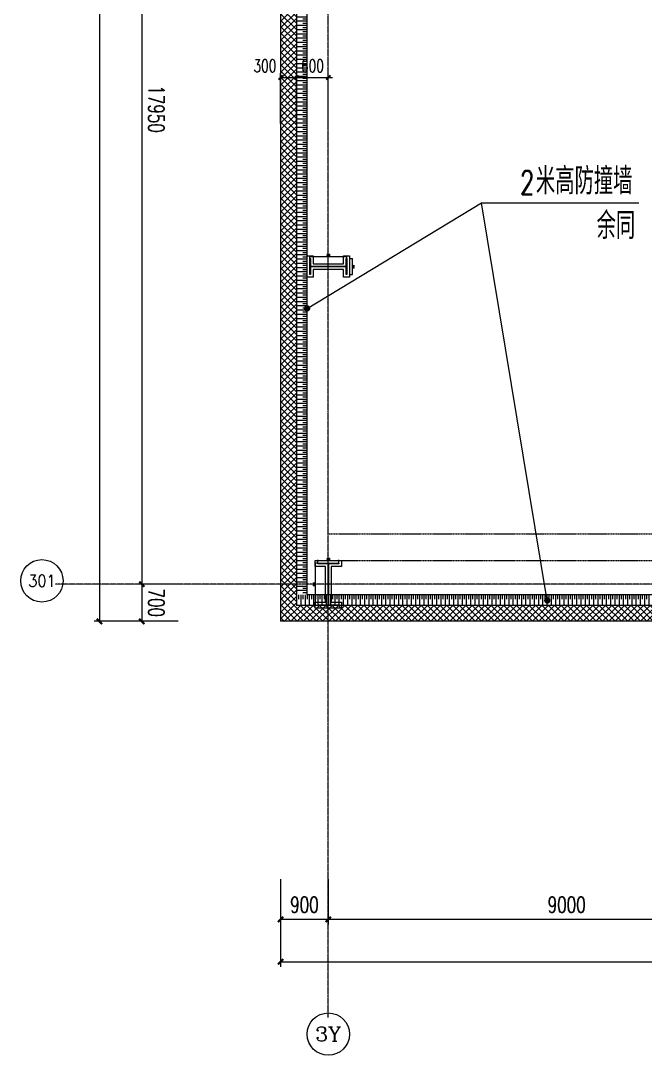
# Model space of a CAD drawing. Extents: x -954573 to 446329, y 489853 to 1226784.
# Drawn here: x -318661 to -306870, y 540024 to 559563 of the extents above; entities that cross this region are included whole.
import ezdxf
from ezdxf.enums import TextEntityAlignment as Align

# ---------------------------------------------------------------- set-up
doc = ezdxf.new("R2010")
doc.units = 0
doc.header["$LTSCALE"] = 10
doc.header["$MEASUREMENT"] = 0
doc.linetypes.add('10平面$0$DOTE', pattern=[2.42, 2, -0.2, 0.02, -0.2])
doc.linetypes.add('10平面$1$DASH', pattern=[0.35, 0.25, -0.1])
doc.layers.get('Defpoints').update_dxf_attribs({"color": 210})
for name, color, linetype in [('10平面$0$99平面图例外参$0$A-HATCH-2', 251, 'Continuous'), ('10平面$0$A-AXIS-D', 8, 'Continuous'), ('10平面$0$A-AXIS-DOTE', 8, '10平面$0$DOTE'), ('10平面$0$A-AXIS-DP', 8, 'Continuous'), ('10平面$0$A-HATCH-2', 8, 'Continuous'), ('10平面$0$A-LIN-V', 8, 'Continuous'), ('10平面$0$A-WINDOW', 8, 'Continuous'), ('10平面$0$AS-COLN', 8, 'Continuous'), ('10平面$0$AS-WALL', 8, 'Continuous'), ('10平面$0$DIM_SYMB', 8, 'Continuous'), ('10平面$0$PUB_HATCH', 8, 'Continuous'), ('10平面$0$PUB_TEXT', 8, 'Continuous'), ('A-LIN-V', 9, 'Continuous')]:
    doc.layers.add(name, color=color, linetype=linetype)
doc.styles.add('10平面$0$_TCH_AXIS', font='COMPLEX', dxfattribs={"bigfont": 'GBCBIG'})
doc.styles.add('10平面$0$_TCH_DIM', font='SIMPLEX', dxfattribs={"bigfont": 'GBCBIG'})
doc.styles.add('10平面$0$_TCH_DIM_T3', font='SIMPLEX', dxfattribs={"width": 0.705882, "bigfont": 'GBCBIG'})
doc.styles.add('10平面$0$A-DIM_T3', font='SIMPLEX', dxfattribs={"width": 0.705882, "bigfont": 'GBCBIG'})
doc.dimstyles.new('10平面$0$_TCH_ARCH&&10', dxfattribs={"dimtxt": 29.75, "dimasz": 10, "dimexe": 10, "dimexo": 10, "dimgap": 12.625, "dimtad": 1, "dimdec": 0, "dimzin": 0, "dimdsep": 46, "dimtxsty": '10平面$0$_TCH_DIM_T3', "dimblk": '10平面$0$_ArchTick', "dimcen": 0.09, "dimclrt": 7, "dimazin": 2, "dimtfac": 1, "dimtdec": 0, "dimtix": 1, "dimtmove": 2, "dimatfit": 3, "dimfxl": 0, "dimtolj": 1, "dimtzin": 0, "dimarcsym": 0})
doc.dimstyles.new('10平面$0$_TCH_ARCH&&100', dxfattribs={"dimtxt": 297.5, "dimasz": 100, "dimexe": 100, "dimexo": 100, "dimgap": 126.25, "dimtad": 1, "dimdec": 0, "dimzin": 0, "dimdsep": 46, "dimtxsty": '10平面$0$_TCH_DIM_T3', "dimblk": '10平面$0$_ArchTick', "dimcen": 0.09, "dimclrt": 7, "dimazin": 2, "dimtfac": 1, "dimtdec": 0, "dimtix": 1, "dimtmove": 2, "dimatfit": 3, "dimfxl": 0, "dimtolj": 1, "dimtzin": 0, "dimarcsym": 0})
doc.dimstyles.new('10平面$0$_TCH_ARCH&&80', dxfattribs={"dimtxt": 238, "dimasz": 80, "dimexe": 80, "dimexo": 80, "dimgap": 101, "dimtad": 1, "dimdec": 0, "dimzin": 0, "dimdsep": 46, "dimtxsty": '10平面$0$_TCH_DIM_T3', "dimblk": '10平面$0$_ArchTick', "dimcen": 0.09, "dimclrt": 7, "dimazin": 2, "dimtfac": 1, "dimtdec": 0, "dimtix": 1, "dimtmove": 2, "dimatfit": 3, "dimfxl": 0, "dimtolj": 1, "dimtzin": 0, "dimarcsym": 0})
doc.dimstyles.new('10平面$0$A-DIM&&100', dxfattribs={"dimtxt": 297.5, "dimasz": 100, "dimexe": 100, "dimexo": 100, "dimgap": 126.25, "dimtad": 1, "dimdec": 0, "dimzin": 0, "dimdsep": 46, "dimtxsty": '10平面$0$A-DIM_T3', "dimblk": '10平面$0$_ArchTick', "dimcen": 0.09, "dimclrt": 7, "dimazin": 2, "dimtfac": 1, "dimtdec": 0, "dimtix": 1, "dimtmove": 2, "dimatfit": 3, "dimfxl": 0, "dimtolj": 1, "dimtzin": 0, "dimarcsym": 0})
pattern_1 = [(45, (60, 0), (-60.000061, 60.000061), []), (135, (60, 0), (-60.000061, -60.000061), [])]

# ---------------------------------------------------------------- blocks, each defined once
blk = doc.blocks.new('10平面$0$_ArchTick')
at = {"color": 0, "linetype": 'ByBlock', "const_width": 0.4}
blk.add_lwpolyline([(-0.5, -0.5), (0.5, 0.5)], dxfattribs=at)
blk = doc.blocks.new('*D2939')
at = {"layer": '10平面$0$A-AXIS-D', "color": 0, "lineweight": -2}
for p, q in [((-93018, -261470), (-93018, -262328)), ((-92118, -261470), (-92118, -262328)), ((-93018, -262228), (-92118, -262228))]:
    blk.add_line(p, q, dxfattribs=at)
at = {"layer": 'Defpoints', "color": 0}
for p in [(-93018, -261370), (-92118, -261370), (-92118, -262228)]:
    blk.add_point(p, dxfattribs=at)
at = {"layer": '10平面$0$A-AXIS-D', "color": 0, "lineweight": -2, "xscale": 100, "yscale": 100, "zscale": 100, "rotation": 180}
blk.add_blockref('10平面$0$_ArchTick', (-93018, -262228), dxfattribs=at)
at = {"layer": '10平面$0$A-AXIS-D', "color": 0, "lineweight": -2, "xscale": 100, "yscale": 100, "zscale": 100}
blk.add_blockref('10平面$0$_ArchTick', (-92118, -262228), dxfattribs=at)
at = {"layer": '10平面$0$A-AXIS-D', "color": 7, "insert": (-92568, -261953), "char_height": 297.5, "attachment_point": 5, "style": '10平面$0$_TCH_DIM_T3'}
blk.add_mtext('\\A1;900', dxfattribs=at)
blk = doc.blocks.new('*D2940')
at = {"layer": '10平面$0$A-AXIS-D', "color": 0, "lineweight": -2}
for p, q in [((-92118, -261470), (-92118, -262328)), ((-83118, -261470), (-83118, -262328)), ((-92118, -262228), (-83118, -262228))]:
    blk.add_line(p, q, dxfattribs=at)
at = {"layer": 'Defpoints', "color": 0}
for p in [(-92118, -261370), (-83118, -261370), (-83118, -262228)]:
    blk.add_point(p, dxfattribs=at)
at = {"layer": '10平面$0$A-AXIS-D', "color": 0, "lineweight": -2, "xscale": 100, "yscale": 100, "zscale": 100, "rotation": 180}
blk.add_blockref('10平面$0$_ArchTick', (-92118, -262228), dxfattribs=at)
at = {"layer": '10平面$0$A-AXIS-D', "color": 0, "lineweight": -2, "xscale": 100, "yscale": 100, "zscale": 100}
blk.add_blockref('10平面$0$_ArchTick', (-83118, -262228), dxfattribs=at)
at = {"layer": '10平面$0$A-AXIS-D', "color": 7, "insert": (-87618, -261953), "char_height": 297.5, "attachment_point": 5, "style": '10平面$0$_TCH_DIM_T3'}
blk.add_mtext('\\A1;9000', dxfattribs=at)
blk = doc.blocks.new('*D3028')
at = {"layer": '10平面$0$A-AXIS-D', "color": 0, "lineweight": -2}
for p, q in [((-94953, -237950), (-95739, -237950)), ((-95639, -237950), (-95639, -255900)), ((-94953, -255900), (-95739, -255900))]:
    blk.add_line(p, q, dxfattribs=at)
at = {"layer": 'Defpoints', "color": 0}
for p in [(-94853, -237950), (-95639, -255900), (-94853, -255900)]:
    blk.add_point(p, dxfattribs=at)
at = {"layer": '10平面$0$A-AXIS-D', "color": 0, "lineweight": -2, "xscale": 100, "yscale": 100, "zscale": 100}
for p, rotation in [((-95639, -237950), 90), ((-95639, -255900), 270)]:
    blk.add_blockref('10平面$0$_ArchTick', p, dxfattribs=dict(at, rotation=rotation))
at = {"layer": '10平面$0$A-AXIS-D', "color": 7, "insert": (-95364, -246925), "char_height": 297.5, "attachment_point": 5, "rotation": 270, "style": '10平面$0$A-DIM_T3'}
blk.add_mtext('\\A1;17950', dxfattribs=at)
blk = doc.blocks.new('*D3029')
at = {"layer": '10平面$0$A-AXIS-D', "color": 0, "lineweight": -2}
for p, q in [((-94953, -255900), (-95739, -255900)), ((-95639, -255900), (-95639, -256600)), ((-94953, -256600), (-95739, -256600))]:
    blk.add_line(p, q, dxfattribs=at)
at = {"layer": 'Defpoints', "color": 0}
for p in [(-94853, -255900), (-95639, -256600), (-94853, -256600)]:
    blk.add_point(p, dxfattribs=at)
at = {"layer": '10平面$0$A-AXIS-D', "color": 0, "lineweight": -2, "xscale": 100, "yscale": 100, "zscale": 100}
for p, rotation in [((-95639, -255900), 90), ((-95639, -256600), 270)]:
    blk.add_blockref('10平面$0$_ArchTick', p, dxfattribs=dict(at, rotation=rotation))
at = {"layer": '10平面$0$A-AXIS-D', "color": 7, "insert": (-95364, -256250), "char_height": 297.5, "attachment_point": 5, "rotation": 270, "style": '10平面$0$A-DIM_T3'}
blk.add_mtext('\\A1;700', dxfattribs=at)
blk = doc.blocks.new('*D3086')
at = {"layer": '10平面$0$A-AXIS-D', "color": 0, "lineweight": -2}
for p, q in [((-93018, -261570), (-93018, -263128)), ((92682, -261570), (92682, -263128)), ((-93018, -263028), (92682, -263028))]:
    blk.add_line(p, q, dxfattribs=at)
at = {"layer": 'Defpoints', "color": 0}
for p in [(-93018, -261470), (92682, -261470), (92682, -263028)]:
    blk.add_point(p, dxfattribs=at)
at = {"layer": '10平面$0$A-AXIS-D', "color": 0, "lineweight": -2, "xscale": 100, "yscale": 100, "zscale": 100, "rotation": 180}
blk.add_blockref('10平面$0$_ArchTick', (-93018, -263028), dxfattribs=at)
at = {"layer": '10平面$0$A-AXIS-D', "color": 0, "lineweight": -2, "xscale": 100, "yscale": 100, "zscale": 100}
blk.add_blockref('10平面$0$_ArchTick', (92682, -263028), dxfattribs=at)
at = {"layer": '10平面$0$A-AXIS-D', "color": 7, "insert": (-168, -262753), "char_height": 297.5, "attachment_point": 5, "style": '10平面$0$_TCH_DIM_T3'}
blk.add_mtext('\\A1;185700', dxfattribs=at)
blk = doc.blocks.new('*D3087')
at = {"layer": '10平面$0$A-AXIS-D', "color": 0, "lineweight": -2}
for p, q in [((-95053, -183400), (-96539, -183400)), ((-96439, -183400), (-96439, -256600)), ((-95053, -256600), (-96539, -256600))]:
    blk.add_line(p, q, dxfattribs=at)
at = {"layer": 'Defpoints', "color": 0}
for p in [(-94953, -183400), (-96439, -256600), (-94953, -256600)]:
    blk.add_point(p, dxfattribs=at)
at = {"layer": '10平面$0$A-AXIS-D', "color": 0, "lineweight": -2, "xscale": 100, "yscale": 100, "zscale": 100}
for p, rotation in [((-96439, -183400), 90), ((-96439, -256600), 270)]:
    blk.add_blockref('10平面$0$_ArchTick', p, dxfattribs=dict(at, rotation=rotation))
at = {"layer": '10平面$0$A-AXIS-D', "color": 7, "insert": (-96164, -220000), "char_height": 297.5, "attachment_point": 5, "rotation": 270, "style": '10平面$0$A-DIM_T3'}
blk.add_mtext('\\A1;73200', dxfattribs=at)
blk = doc.blocks.new('10平面$0$4324324')
at = {"layer": '10平面$0$A-HATCH-2', "linetype": '10平面$1$DASH'}
for p, q in [((-312854.2, 549870), (-138054.2, 549870)), ((-312854.2, 549370), (-138054.2, 549370))]:
    blk.add_line(p, q, dxfattribs=at)
blk = doc.blocks.new('*D3408')
at = {"layer": '10平面$0$A-AXIS-DP', "color": 0, "lineweight": -2}
for p, q in [((-165054, 621030), (-165054, 621079)), ((-165054, 621069), (-164654, 621069)), ((-164654, 621030), (-164654, 621079))]:
    blk.add_line(p, q, dxfattribs=at)
at = {"layer": 'Defpoints', "color": 0}
for p in [(-165054, 621020), (-164654, 621069), (-164654, 621020)]:
    blk.add_point(p, dxfattribs=at)
at = {"layer": '10平面$0$A-AXIS-DP', "color": 0, "lineweight": -2, "xscale": 10, "yscale": 10, "zscale": 10, "rotation": 180}
blk.add_blockref('10平面$0$_ArchTick', (-165054, 621069), dxfattribs=at)
at = {"layer": '10平面$0$A-AXIS-DP', "color": 0, "lineweight": -2, "xscale": 10, "yscale": 10, "zscale": 10}
blk.add_blockref('10平面$0$_ArchTick', (-164654, 621069), dxfattribs=at)
at = {"layer": '10平面$0$A-AXIS-DP', "color": 7, "insert": (-164854, 621096), "char_height": 29.8, "attachment_point": 5, "style": '10平面$0$_TCH_DIM_T3'}
blk.add_mtext('\\A1;400', dxfattribs=at)
blk = doc.blocks.new('*D3409')
at = {"layer": '10平面$0$A-AXIS-DP', "color": 0, "lineweight": -2}
for p, q in [((-165064, 621020), (-165105, 621020)), ((-165095, 620220), (-165095, 621020)), ((-165064, 620220), (-165105, 620220))]:
    blk.add_line(p, q, dxfattribs=at)
at = {"layer": 'Defpoints', "color": 0}
for p in [(-165095, 621020), (-165054, 621020), (-165054, 620220)]:
    blk.add_point(p, dxfattribs=at)
at = {"layer": '10平面$0$A-AXIS-DP', "color": 0, "lineweight": -2, "xscale": 10, "yscale": 10, "zscale": 10}
for p, rotation in [((-165095, 621020), 90), ((-165095, 620220), 270)]:
    blk.add_blockref('10平面$0$_ArchTick', p, dxfattribs=dict(at, rotation=rotation))
at = {"layer": '10平面$0$A-AXIS-DP', "color": 7, "insert": (-165123, 620620), "char_height": 29.8, "attachment_point": 5, "rotation": 90, "style": '10平面$0$_TCH_DIM_T3'}
blk.add_mtext('\\A1;800', dxfattribs=at)
blk = doc.blocks.new('*D3404')
at = {"layer": '10平面$0$A-AXIS-DP', "color": 0, "lineweight": -2}
for p, q in [((-195790, 766880), (-195790, 766929)), ((-195790, 766919), (-195490, 766919)), ((-195490, 766880), (-195490, 766929))]:
    blk.add_line(p, q, dxfattribs=at)
at = {"layer": 'Defpoints', "color": 0}
for p in [(-195490, 766919), (-195790, 766870), (-195490, 766870)]:
    blk.add_point(p, dxfattribs=at)
at = {"layer": '10平面$0$A-AXIS-DP', "color": 0, "lineweight": -2, "xscale": 10, "yscale": 10, "zscale": 10, "rotation": 180}
blk.add_blockref('10平面$0$_ArchTick', (-195790, 766919), dxfattribs=at)
at = {"layer": '10平面$0$A-AXIS-DP', "color": 0, "lineweight": -2, "xscale": 10, "yscale": 10, "zscale": 10}
blk.add_blockref('10平面$0$_ArchTick', (-195490, 766919), dxfattribs=at)
at = {"layer": '10平面$0$A-AXIS-DP', "color": 7, "insert": (-195640, 766946), "char_height": 29.8, "attachment_point": 5, "style": '10平面$0$_TCH_DIM_T3'}
blk.add_mtext('\\A1;300', dxfattribs=at)
blk = doc.blocks.new('*D3405')
at = {"layer": '10平面$0$A-AXIS-DP', "color": 0, "lineweight": -2}
for p, q in [((-195800, 766820), (-195841, 766820)), ((-195831, 766120), (-195831, 766820)), ((-195800, 766120), (-195841, 766120))]:
    blk.add_line(p, q, dxfattribs=at)
at = {"layer": 'Defpoints', "color": 0}
for p in [(-195831, 766820), (-195790, 766820), (-195790, 766120)]:
    blk.add_point(p, dxfattribs=at)
at = {"layer": '10平面$0$A-AXIS-DP', "color": 0, "lineweight": -2, "xscale": 10, "yscale": 10, "zscale": 10}
for p, rotation in [((-195831, 766820), 90), ((-195831, 766120), 270)]:
    blk.add_blockref('10平面$0$_ArchTick', p, dxfattribs=dict(at, rotation=rotation))
at = {"layer": '10平面$0$A-AXIS-DP', "color": 7, "insert": (-195859, 766470), "char_height": 29.8, "attachment_point": 5, "rotation": 90, "style": '10平面$0$_TCH_DIM_T3'}
blk.add_mtext('\\A1;700', dxfattribs=at)
blk = doc.blocks.new('10平面$0$99平面图例外参$0$$LinePat$填挖边坡')
at = {"color": 0}
for p, q in [((0, 0), (0, -1500)), ((300, 0), (300, -600))]:
    blk.add_line(p, q, dxfattribs=at)
at = {"layer": 'Defpoints', "color": 0}
blk.add_point((600, 0), dxfattribs=at)
blk = doc.blocks.new('10平面$0$34242343243')
at = {"layer": '10平面$0$A-LIN-V'}
for p, q in [((-313254, 548720), (-313254, 567254)), ((-282054, 548720), (-313254, 548720))]:
    blk.add_line(p, q, dxfattribs=at)
at = {"layer": '10平面$0$99平面图例外参$0$A-HATCH-2', "color": 203, "yscale": 0.1333333333333333, "zscale": 0.1333333333333333}
for p, xscale, rotation in [((-313254, 559632), 0.1337246376890766, 270.0000000008202), ((-313254, 559552), 0.1337246376890766, 270.0000000008202), ((-313254, 559471), 0.1337246376890766, 270.0000000008202), ((-313254, 559391), 0.1337246376890766, 270.0000000008202), ((-313254, 559311), 0.1337246376890766, 270.0000000008202), ((-313254, 559231), 0.1337246376890766, 270.0000000008202), ((-313254, 559150), 0.1337246376890766, 270.0000000008202), ((-313254, 559070), 0.1337246376890766, 270.0000000008202), ((-313254, 558990), 0.1337246376890766, 270.0000000008202), ((-313254, 558910), 0.1337246376890766, 270.0000000008202), ((-313254, 558830), 0.1337246376890766, 270.0000000008202), ((-313254, 558749), 0.1337246376890766, 270.0000000008202), ((-313254, 558669), 0.1337246376890766, 270.0000000008202), ((-313254, 558589), 0.1337246376890766, 270.0000000008202), ((-313254, 558509), 0.1337246376890766, 270.0000000008202), ((-313254, 558428), 0.1337246376890766, 270.0000000008202), ((-313254, 558348), 0.1337246376890766, 270.0000000008202), ((-313254, 558268), 0.1337246376890766, 270.0000000008202), ((-313254, 558188), 0.1337246376890766, 270.0000000008202), ((-313254, 558107), 0.1337246376890766, 270.0000000008202), ((-313254, 558027), 0.1337246376890766, 270.0000000008202), ((-313254, 557947), 0.1337246376890766, 270.0000000008202), ((-313254, 557867), 0.1337246376890766, 270.0000000008202), ((-313254, 557786), 0.1337246376890766, 270.0000000008202), ((-313254, 557706), 0.1337246376890766, 270.0000000008202), ((-313254, 557626), 0.1337246376890766, 270.0000000008202), ((-313254, 557546), 0.1337246376890766, 270.0000000008202), ((-313254, 557466), 0.1337246376890766, 270.0000000008202), ((-313254, 557385), 0.1337246376890766, 270.0000000008202), ((-313254, 557305), 0.1337246376890766, 270.0000000008202), ((-313254, 557225), 0.1337246376890766, 270.0000000008202), ((-313254, 557145), 0.1337246376890766, 270.0000000008202), ((-313254, 557064), 0.1337246376890766, 270.0000000008202), ((-313254, 556984), 0.1337246376890766, 270.0000000008202), ((-313254, 556904), 0.1337246376890766, 270.0000000008202), ((-313254, 556824), 0.1337246376890766, 270.0000000008202), ((-313254, 556743), 0.1337246376890766, 270.0000000008202), ((-313254, 556663), 0.1337246376890766, 270.0000000008202), ((-313254, 556583), 0.1337246376890766, 270.0000000008202), ((-313254, 556503), 0.1337246376890766, 270.0000000008202), ((-313254, 556422), 0.1337246376890766, 270.0000000008202), ((-313254, 556342), 0.1337246376890766, 270.0000000008202), ((-313254, 556262), 0.1337246376890766, 270.0000000008202), ((-313254, 556182), 0.1337246376890766, 270.0000000008202), ((-313254, 556102), 0.1337246376890766, 270.0000000008202), ((-313254, 556021), 0.1337246376890766, 270.0000000008202), ((-313254, 555941), 0.1337246376890766, 270.0000000008202), ((-313254, 555861), 0.1337246376890766, 270.0000000008202), ((-313254, 555781), 0.1337246376890766, 270.0000000008202), ((-313254, 555700), 0.1337246376890766, 270.0000000008202), ((-313254, 555620), 0.1337246376890766, 270.0000000008202), ((-313254, 555540), 0.1337246376890766, 270.0000000008202), ((-313254, 555460), 0.1337246376890766, 270.0000000008202), ((-313254, 555379), 0.1337246376890766, 270.0000000008202), ((-313254, 555299), 0.1337246376890766, 270.0000000008202), ((-313254, 555219), 0.1337246376890766, 270.0000000008202), ((-313254, 555139), 0.1337246376890766, 270.0000000008202), ((-313254, 555058), 0.1337246376890766, 270.0000000008202), ((-313254, 554978), 0.1337246376890766, 270.0000000008202), ((-313254, 554898), 0.1337246376890766, 270.0000000008202), ((-313254, 554818), 0.1337246376890766, 270.0000000008202), ((-313254, 554738), 0.1337246376890766, 270.0000000008202), ((-313254, 554657), 0.1337246376890766, 270.0000000008202), ((-313254, 554577), 0.1337246376890766, 270.0000000008202), ((-313254, 554497), 0.1337246376890766, 270.0000000008202), ((-313254, 554417), 0.1337246376890766, 270.0000000008202), ((-313254, 554336), 0.1337246376890766, 270.0000000008202), ((-313254, 554256), 0.1337246376890766, 270.0000000008202), ((-313254, 554176), 0.1337246376890766, 270.0000000008202), ((-313254, 554096), 0.1337246376890766, 270.0000000008202), ((-313254, 554015), 0.1337246376890766, 270.0000000008202), ((-313254, 553935), 0.1337246376890766, 270.0000000008202), ((-313254, 553855), 0.1337246376890766, 270.0000000008202), ((-313254, 553775), 0.1337246376890766, 270.0000000008202), ((-313254, 553695), 0.1337246376890766, 270.0000000008202), ((-313254, 553614), 0.1337246376890766, 270.0000000008202), ((-313254, 553534), 0.1337246376890766, 270.0000000008202), ((-313254, 553454), 0.1337246376890766, 270.0000000008202), ((-313254, 553374), 0.1337246376890766, 270.0000000008202), ((-313254, 553293), 0.1337246376890766, 270.0000000008202), ((-313254, 553213), 0.1337246376890766, 270.0000000008202), ((-313254, 553133), 0.1337246376890766, 270.0000000008202), ((-313254, 553053), 0.1337246376890766, 270.0000000008202), ((-313254, 552972), 0.1337246376890766, 270.0000000008202), ((-313254, 552892), 0.1337246376890766, 270.0000000008202), ((-313254, 552812), 0.1337246376890766, 270.0000000008202), ((-313254, 552732), 0.1337246376890766, 270.0000000008202), ((-313254, 552651), 0.1337246376890766, 270.0000000008202), ((-313254, 552571), 0.1337246376890766, 270.0000000008202), ((-313254, 552491), 0.1337246376890766, 270.0000000008202), ((-313254, 552411), 0.1337246376890766, 270.0000000008202), ((-313254, 552331), 0.1337246376890766, 270.0000000008202), ((-313254, 552250), 0.1337246376890766, 270.0000000008202), ((-313254, 552170), 0.1337246376890766, 270.0000000008202), ((-313254, 552090), 0.1337246376890766, 270.0000000008202), ((-313254, 552010), 0.1337246376890766, 270.0000000008202), ((-313254, 551929), 0.1337246376890766, 270.0000000008202), ((-313254, 551849), 0.1337246376890766, 270.0000000008202), ((-313254, 551769), 0.1337246376890766, 270.0000000008202), ((-313254, 551689), 0.1337246376890766, 270.0000000008202), ((-313254, 551608), 0.1337246376890766, 270.0000000008202), ((-313254, 551528), 0.1337246376890766, 270.0000000008202), ((-313254, 551448), 0.1337246376890766, 270.0000000008202), ((-313254, 551368), 0.1337246376890766, 270.0000000008202), ((-313254, 551287), 0.1337246376890766, 270.0000000008202), ((-313254, 551207), 0.1337246376890766, 270.0000000008202), ((-313254, 551127), 0.1337246376890766, 270.0000000008202), ((-313254, 551047), 0.1337246376890766, 270.0000000008202), ((-313254, 550967), 0.1337246376890766, 270.0000000008202), ((-313254, 550886), 0.1337246376890766, 270.0000000008202), ((-313254, 550806), 0.1337246376890766, 270.0000000008202), ((-313254, 550726), 0.1337246376890766, 270.0000000008202), ((-313254, 550646), 0.1337246376890766, 270.0000000008202), ((-313254, 550565), 0.1337246376890766, 270.0000000008202), ((-313254, 550485), 0.1337246376890766, 270.0000000008202), ((-313254, 550405), 0.1337246376890766, 270.0000000008202), ((-313254, 550325), 0.1337246376890766, 270.0000000008202), ((-313254, 550244), 0.1337246376890766, 270.0000000008202), ((-313254, 550164), 0.1337246376890766, 270.0000000008202), ((-313254, 550084), 0.1337246376890766, 270.0000000008202), ((-313254, 550004), 0.1337246376890766, 270.0000000008202), ((-313254, 549923), 0.1337246376890766, 270.0000000008202), ((-313254, 549843), 0.1337246376890766, 270.0000000008202), ((-313254, 549763), 0.1337246376890766, 270.0000000008202), ((-313254, 549683), 0.1337246376890766, 270.0000000008202), ((-313254, 549603), 0.1337246376890766, 270.0000000008202), ((-313254, 549522), 0.1337246376890766, 270.0000000008202), ((-313254, 549442), 0.1337246376890766, 270.0000000008202), ((-313254, 549362), 0.1337246376890766, 270.0000000008202), ((-313254, 549282), 0.1337246376890766, 270.0000000008202), ((-313254, 549201), 0.1337246376890766, 270.0000000008202), ((-313254, 549121), 0.1337246376890766, 270.0000000008202), ((-313254, 549041), 0.1337246376890766, 270.0000000008202), ((-313254, 548961), 0.1337246376890766, 270.0000000008202), ((-313254, 548880), 0.1337246376890766, 270.0000000008202), ((-313254, 548800), 0.1337246376890766, 270.0000000008202), ((-313374, 548720), -0.1335034007147995, 9.563318506210876e-10), ((-313294, 548720), -0.1335034007147995, 9.563318506210876e-10), ((-313214, 548720), -0.1335034007147995, 9.563318506210876e-10), ((-313134, 548720), -0.1335034007147995, 9.563318506210876e-10), ((-313054, 548720), -0.1335034007147995, 9.563318506210876e-10), ((-312974, 548720), -0.1335034007147995, 9.563318506210876e-10), ((-312893, 548720), -0.1335034007147995, 9.563318506210876e-10), ((-312813, 548720), -0.1335034007147995, 9.563318506210876e-10), ((-312733, 548720), -0.1335034007147995, 9.563318506210876e-10), ((-312653, 548720), -0.1335034007147995, 9.563318506210876e-10), ((-312573, 548720), -0.1335034007147995, 9.563318506210876e-10), ((-312493, 548720), -0.1335034007147995, 9.563318506210876e-10), ((-312413, 548720), -0.1335034007147995, 9.563318506210876e-10), ((-312333, 548720), -0.1335034007147995, 9.563318506210876e-10), ((-312253, 548720), -0.1335034007147995, 9.563318506210876e-10), ((-312173, 548720), -0.1335034007147995, 9.563318506210876e-10), ((-312092, 548720), -0.1335034007147995, 9.563318506210876e-10), ((-312012, 548720), -0.1335034007147995, 9.563318506210876e-10), ((-311932, 548720), -0.1335034007147995, 9.563318506210876e-10), ((-311852, 548720), -0.1335034007147995, 9.563318506210876e-10), ((-311772, 548720), -0.1335034007147995, 9.563318506210876e-10), ((-311692, 548720), -0.1335034007147995, 9.563318506210876e-10), ((-311612, 548720), -0.1335034007147995, 9.563318506210876e-10), ((-311532, 548720), -0.1335034007147995, 9.563318506210876e-10), ((-311452, 548720), -0.1335034007147995, 9.563318506210876e-10), ((-311372, 548720), -0.1335034007147995, 9.563318506210876e-10), ((-311291, 548720), -0.1335034007147995, 9.563318506210876e-10), ((-311211, 548720), -0.1335034007147995, 9.563318506210876e-10), ((-311131, 548720), -0.1335034007147995, 9.563318506210876e-10), ((-311051, 548720), -0.1335034007147995, 9.563318506210876e-10), ((-310971, 548720), -0.1335034007147995, 9.563318506210876e-10), ((-310891, 548720), -0.1335034007147995, 9.563318506210876e-10), ((-310811, 548720), -0.1335034007147995, 9.563318506210876e-10), ((-310731, 548720), -0.1335034007147995, 9.563318506210876e-10), ((-310651, 548720), -0.1335034007147995, 9.563318506210876e-10), ((-310571, 548720), -0.1335034007147995, 9.563318506210876e-10), ((-310490, 548720), -0.1335034007147995, 9.563318506210876e-10), ((-310410, 548720), -0.1335034007147995, 9.563318506210876e-10), ((-310330, 548720), -0.1335034007147995, 9.563318506210876e-10), ((-310250, 548720), -0.1335034007147995, 9.563318506210876e-10), ((-310170, 548720), -0.1335034007147995, 9.563318506210876e-10), ((-310090, 548720), -0.1335034007147995, 9.563318506210876e-10), ((-310010, 548720), -0.1335034007147995, 9.563318506210876e-10), ((-309930, 548720), -0.1335034007147995, 9.563318506210876e-10), ((-309850, 548720), -0.1335034007147995, 9.563318506210876e-10), ((-309769, 548720), -0.1335034007147995, 9.563318506210876e-10), ((-309689, 548720), -0.1335034007147995, 9.563318506210876e-10), ((-309609, 548720), -0.1335034007147995, 9.563318506210876e-10), ((-309529, 548720), -0.1335034007147995, 9.563318506210876e-10), ((-309449, 548720), -0.1335034007147995, 9.563318506210876e-10), ((-309369, 548720), -0.1335034007147995, 9.563318506210876e-10), ((-309289, 548720), -0.1335034007147995, 9.563318506210876e-10), ((-309209, 548720), -0.1335034007147995, 9.563318506210876e-10), ((-309129, 548720), -0.1335034007147995, 9.563318506210876e-10), ((-309049, 548720), -0.1335034007147995, 9.563318506210876e-10), ((-308968, 548720), -0.1335034007147995, 9.563318506210876e-10), ((-308888, 548720), -0.1335034007147995, 9.563318506210876e-10), ((-308808, 548720), -0.1335034007147995, 9.563318506210876e-10), ((-308728, 548720), -0.1335034007147995, 9.563318506210876e-10), ((-308648, 548720), -0.1335034007147995, 9.563318506210876e-10), ((-308568, 548720), -0.1335034007147995, 9.563318506210876e-10), ((-308488, 548720), -0.1335034007147995, 9.563318506210876e-10), ((-308408, 548720), -0.1335034007147995, 9.563318506210876e-10), ((-308328, 548720), -0.1335034007147995, 9.563318506210876e-10), ((-308248, 548720), -0.1335034007147995, 9.563318506210876e-10), ((-308167, 548720), -0.1335034007147995, 9.563318506210876e-10), ((-308087, 548720), -0.1335034007147995, 9.563318506210876e-10), ((-308007, 548720), -0.1335034007147995, 9.563318506210876e-10), ((-307927, 548720), -0.1335034007147995, 9.563318506210876e-10), ((-307847, 548720), -0.1335034007147995, 9.563318506210876e-10), ((-307767, 548720), -0.1335034007147995, 9.563318506210876e-10), ((-307687, 548720), -0.1335034007147995, 9.563318506210876e-10), ((-307607, 548720), -0.1335034007147995, 9.563318506210876e-10), ((-307527, 548720), -0.1335034007147995, 9.563318506210876e-10), ((-307447, 548720), -0.1335034007147995, 9.563318506210876e-10), ((-307366, 548720), -0.1335034007147995, 9.563318506210876e-10), ((-307286, 548720), -0.1335034007147995, 9.563318506210876e-10), ((-307206, 548720), -0.1335034007147995, 9.563318506210876e-10), ((-307126, 548720), -0.1335034007147995, 9.563318506210876e-10), ((-307046, 548720), -0.1335034007147995, 9.563318506210876e-10), ((-306966, 548720), -0.1335034007147995, 9.563318506210876e-10), ((-306886, 548720), -0.1335034007147995, 9.563318506210876e-10), ((-306806, 548720), -0.1335034007147995, 9.563318506210876e-10)]:
    blk.add_blockref('10平面$0$99平面图例外参$0$$LinePat$填挖边坡', p, dxfattribs=dict(at, xscale=xscale, rotation=rotation))
blk = doc.blocks.new('*D3650')
at = {"layer": '10平面$0$A-AXIS-DP', "color": 0, "lineweight": -2}
for p, q in [((-313754, 557620), (-313754, 558570)), ((-313754, 558490), (-313454, 558490)), ((-313454, 557620), (-313454, 558570))]:
    blk.add_line(p, q, dxfattribs=at)
at = {"layer": 'Defpoints', "color": 0}
for p in [(-313454, 558490), (-313754, 557540), (-313454, 557540)]:
    blk.add_point(p, dxfattribs=at)
at = {"layer": '10平面$0$A-AXIS-DP', "color": 0, "lineweight": -2, "xscale": 80, "yscale": 80, "zscale": 80, "rotation": 180}
blk.add_blockref('10平面$0$_ArchTick', (-313754, 558490), dxfattribs=at)
at = {"layer": '10平面$0$A-AXIS-DP', "color": 0, "lineweight": -2, "xscale": 80, "yscale": 80, "zscale": 80}
blk.add_blockref('10平面$0$_ArchTick', (-313454, 558490), dxfattribs=at)
at = {"layer": '10平面$0$A-AXIS-DP', "color": 7, "insert": (-314050, 558710), "char_height": 238, "attachment_point": 5, "style": '10平面$0$_TCH_DIM_T3'}
blk.add_mtext('\\A1;300', dxfattribs=at)
blk = doc.blocks.new('*D3651')
at = {"layer": '10平面$0$A-AXIS-DP', "color": 0, "lineweight": -2}
for p, q in [((-313454, 558490), (-313534, 558490)), ((-313454, 557620), (-313454, 558570)), ((-313454, 558490), (-312854, 558490)), ((-312854, 557620), (-312854, 558570)), ((-312854, 558490), (-312774, 558490))]:
    blk.add_line(p, q, dxfattribs=at)
at = {"layer": 'Defpoints', "color": 0}
for p in [(-312854, 558490), (-313454, 557540), (-312854, 557540)]:
    blk.add_point(p, dxfattribs=at)
at = {"layer": '10平面$0$A-AXIS-DP', "color": 0, "lineweight": -2, "xscale": 80, "yscale": 80, "zscale": 80}
blk.add_blockref('10平面$0$_ArchTick', (-313454, 558490), dxfattribs=at)
at = {"layer": '10平面$0$A-AXIS-DP', "color": 0, "lineweight": -2, "xscale": 80, "yscale": 80, "zscale": 80, "rotation": 180}
blk.add_blockref('10平面$0$_ArchTick', (-312854, 558490), dxfattribs=at)
at = {"layer": '10平面$0$A-AXIS-DP', "color": 7, "insert": (-313154, 558710), "char_height": 238, "attachment_point": 5, "style": '10平面$0$_TCH_DIM_T3'}
blk.add_mtext('\\A1;600', dxfattribs=at)
blk = doc.blocks.new('10平面$0$dote')
at = {"layer": '10平面$0$A-AXIS-D'}
for centre in [(-97524.5, -255835.7), (-92117.8, -264396)]:
    blk.add_circle(centre, 400, dxfattribs=at)
at = {"layer": '10平面$0$A-AXIS-DOTE', "ltscale": 2}
for p, q in [((-92117.8, -264080), (-92117.8, -177865)), ((98696.4, -255900), (-97273.6, -255900))]:
    blk.add_line(p, q, dxfattribs=at)
at = {"layer": '10平面$0$PUB_TEXT', "style": '10平面$0$_TCH_AXIS'}
for s, height, p, p2 in [('301', 224.46, (-97781, -255947.9), (-97268, -255947.9)), ('3Y', 270.86, (-92362.9, -264531.5), (-91872.7, -264531.5))]:
    blk.add_text(s, height=height, dxfattribs=at).set_placement(p, p2, align=Align.FIT)
at = {"layer": '10平面$0$A-AXIS-D'}
for base, p1, p2, picture, middle in [((-96439.4, -256600.1), (-94953, -183400), (-94953, -256600.1), '*D3087', (-96164.4, -220000)), ((-95639.4, -255900), (-94853, -237950), (-94853, -255900), '*D3028', (-95364.4, -246925)), ((-95639.4, -256600.1), (-94853, -255900), (-94853, -256600.1), '*D3029', (-95364.4, -256250))]:
    dim = blk.add_linear_dim(base=base, p1=p1, p2=p2, angle=270, dimstyle='10平面$0$A-DIM&&100', override={"dimgap": 0}, dxfattribs=at)
    dim.commit()
    dim.dimension.update_dxf_attribs({"geometry": picture, "text_midpoint": middle, "dimtype": 129, "text_rotation": 270})
for base, p1, p2, picture, middle in [((-92117.8, -262227.8), (-93017.8, -261369.8), (-92117.8, -261369.8), '*D2939', (-92567.8, -261952.8)), ((-83117.8, -262227.8), (-92117.8, -261369.8), (-83117.8, -261369.8), '*D2940', (-87617.8, -261952.8)), ((92682.2, -263027.8), (-93017.8, -261469.8), (92682.2, -261469.8), '*D3086', (-167.8, -262752.8))]:
    dim = blk.add_linear_dim(base=base, p1=p1, p2=p2, angle=0, dimstyle='10平面$0$_TCH_ARCH&&100', override={"dimgap": 0}, dxfattribs=at)
    dim.commit()
    dim.dimension.update_dxf_attribs({"geometry": picture, "text_midpoint": middle, "dimtype": 129})
blk = doc.blocks.new('10平面$0$w42343243')
at = {"layer": '10平面$0$A-HATCH-2'}
blk.add_lwpolyline([(-165104.2, 621070), (-164604.2, 621070), (-164604.2, 620958), (-164800.2, 620958), (-164800.2, 620282), (-164604.2, 620282), (-164604.2, 620170), (-165104.2, 620170), (-165104.2, 620282), (-164908.2, 620282), (-164908.2, 620958), (-165104.2, 620958)], close=True, dxfattribs=at)
at = {"layer": '10平面$0$AS-COLN', "color": 3}
blk.add_lwpolyline([(-165054.2, 621020), (-164654.2, 621020), (-164654.2, 621008), (-164850.2, 621008), (-164850.2, 620232), (-164654.2, 620232), (-164654.2, 620220), (-165054.2, 620220), (-165054.2, 620232), (-164858.2, 620232), (-164858.2, 621008), (-165054.2, 621008)], close=True, dxfattribs=at)
at = {"layer": '10平面$0$A-AXIS-DP'}
for p1, p2, distance, picture, middle in [((-165054.2, 620220), (-165054.2, 621020), 41.2, '*D3409', (-165122.9, 620620)), ((-165054.2, 621020), (-164654.2, 621020), 48.8, '*D3408', (-164854.2, 621096.2))]:
    dim = blk.add_aligned_dim(p1=p1, p2=p2, distance=distance, dimstyle='10平面$0$_TCH_ARCH&&10', dxfattribs=at)
    dim.commit()
    dim.dimension.update_dxf_attribs({"geometry": picture, "text_midpoint": middle})
blk = doc.blocks.new('10平面$0$nt66')
at = {"layer": '10平面$0$A-HATCH-2'}
blk.add_lwpolyline([(-195840, 766870), (-195440, 766870), (-195440, 766758), (-195586, 766758), (-195586, 766182), (-195440, 766182), (-195440, 766070), (-195840, 766070), (-195840, 766182), (-195694, 766182), (-195694, 766758), (-195840, 766758)], close=True, dxfattribs=at)
at = {"layer": '10平面$0$AS-COLN'}
blk.add_lwpolyline([(-195790, 766820), (-195490, 766820), (-195490, 766808), (-195636, 766808), (-195636, 766132), (-195490, 766132), (-195490, 766120), (-195790, 766120), (-195790, 766132), (-195644, 766132), (-195644, 766808), (-195790, 766808)], close=True, dxfattribs=at)
at = {"layer": '10平面$0$A-AXIS-DP'}
for p1, p2, distance, picture, middle in [((-195790, 766870), (-195490, 766870), 48.8, '*D3404', (-195640, 766946.2)), ((-195790, 766120), (-195790, 766820), 41.2, '*D3405', (-195858.7, 766470))]:
    dim = blk.add_aligned_dim(p1=p1, p2=p2, distance=distance, dimstyle='10平面$0$_TCH_ARCH&&10', dxfattribs=at)
    dim.commit()
    dim.dimension.update_dxf_attribs({"geometry": picture, "text_midpoint": middle})
blk = doc.blocks.new('10平面$0$42343')
at = {"rotation": 270}
blk.add_blockref('10平面$0$nt66', (-1079324, 359280), dxfattribs=at)
at = {"layer": '10平面$0$A-WINDOW'}
blk.add_blockref('10平面$0$w42343243', (-148000, -71700), dxfattribs=at)
blk = doc.blocks.new('10平面')
at = {"layer": '10平面$0$PUB_HATCH'}
h = blk.add_hatch(dxfattribs=at)
h.set_pattern_fill('多孔材料', color=256, scale=30, style=0)
h.set_pattern_definition(pattern_1)
h.paths.add_polyline_path([(-313754.2, 564870), (-313754.2, 548219.9), (-313454.2, 548519.9), (-313454.2, 564870)])
h = blk.add_hatch(dxfattribs=at)
h.set_pattern_fill('多孔材料', color=256, scale=30, style=0)
h.set_pattern_definition(pattern_1)
h.paths.add_polyline_path([(-281154.2, 548219.9), (-281454.2, 548519.9), (-313454.2, 548519.9), (-313754.2, 548219.9)])
at = {"layer": '10平面$0$AS-WALL'}
for p, q in [((-313754.2, 564870), (-313754.2, 548219.9)), ((-313454.2, 564870), (-313454.2, 548519.9)), ((-281454.2, 548519.9), (-313454.2, 548519.9)), ((-281154.2, 548219.9), (-313754.2, 548219.9))]:
    blk.add_line(p, q, dxfattribs=at)
at = {"layer": '10平面$0$DIM_SYMB'}
for p, q in [((-313254.2, 554129.9), (-309964.2, 556124.1)), ((-313254.2, 554129.9), (-309964.2, 556124.1)), ((-308720, 548614.1), (-309964.2, 556124.1)), ((-309964.2, 556124.1), (-306990, 556124.1))]:
    blk.add_line(p, q, dxfattribs=at)
at = {"layer": '10平面$0$DIM_SYMB', "const_width": 60}
for points in [[(-313279.8, 554114.4, 1), (-313228.5, 554145.5, 1)], [(-313279.8, 554114.4, 1), (-313228.5, 554145.5, 1)], [(-308715.1, 548584.5, 1), (-308724.9, 548643.7, 1)]]:
    blk.add_lwpolyline(points, format="xyb", close=True, dxfattribs=at)
at = {"layer": '10平面$0$A-WINDOW'}
for name in ['10平面$0$42343', '10平面$0$4324324']:
    blk.add_blockref(name, (0, 0), dxfattribs=at)
at = {"layer": '10平面$0$AS-WALL'}
blk.add_blockref('10平面$0$dote', (-220736.4, 804820), dxfattribs=at)
at = {"layer": '10平面$0$DIM_SYMB'}
blk.add_blockref('10平面$0$34242343243', (0, 0), dxfattribs=at)
at = {"layer": '10平面$0$PUB_TEXT', "style": '10平面$0$_TCH_DIM', "width": 0.705882}
blk.add_text('2', height=446.2, dxfattribs=at).set_placement((-309234.7, 556281.6))
at = {"layer": '10平面$0$PUB_TEXT', "style": '10平面$0$_TCH_DIM'}
for s, p in [('米高防撞墙', (-308934.7, 556281.6)), ('余同', (-307789.8, 555441.6))]:
    blk.add_text(s, height=506.38, dxfattribs=at).set_placement(p)
at = {"layer": '10平面$0$A-AXIS-DP'}
dim = blk.add_linear_dim(base=(-313454.2, 558490), p1=(-313754.2, 557540), p2=(-313454.2, 557540), angle=0, dimstyle='10平面$0$_TCH_ARCH&&80', dxfattribs=at)
dim.commit()
dim.dimension.update_dxf_attribs({"geometry": '*D3650', "text_midpoint": (-314050.2, 558710), "dimtype": 129})
dim = blk.add_aligned_dim(p1=(-313454.2, 557540), p2=(-312854.2, 557540), distance=950, dimstyle='10平面$0$_TCH_ARCH&&80', dxfattribs=at)
dim.commit()
dim.dimension.update_dxf_attribs({"geometry": '*D3651', "text_midpoint": (-313154.2, 558710)})

msp = doc.modelspace()

# ---------------------------------------------------------------- block references
at = {"layer": 'A-LIN-V'}
msp.add_blockref('10平面', (0, 0), dxfattribs=at)

doc.saveas('drawing.dxf')
